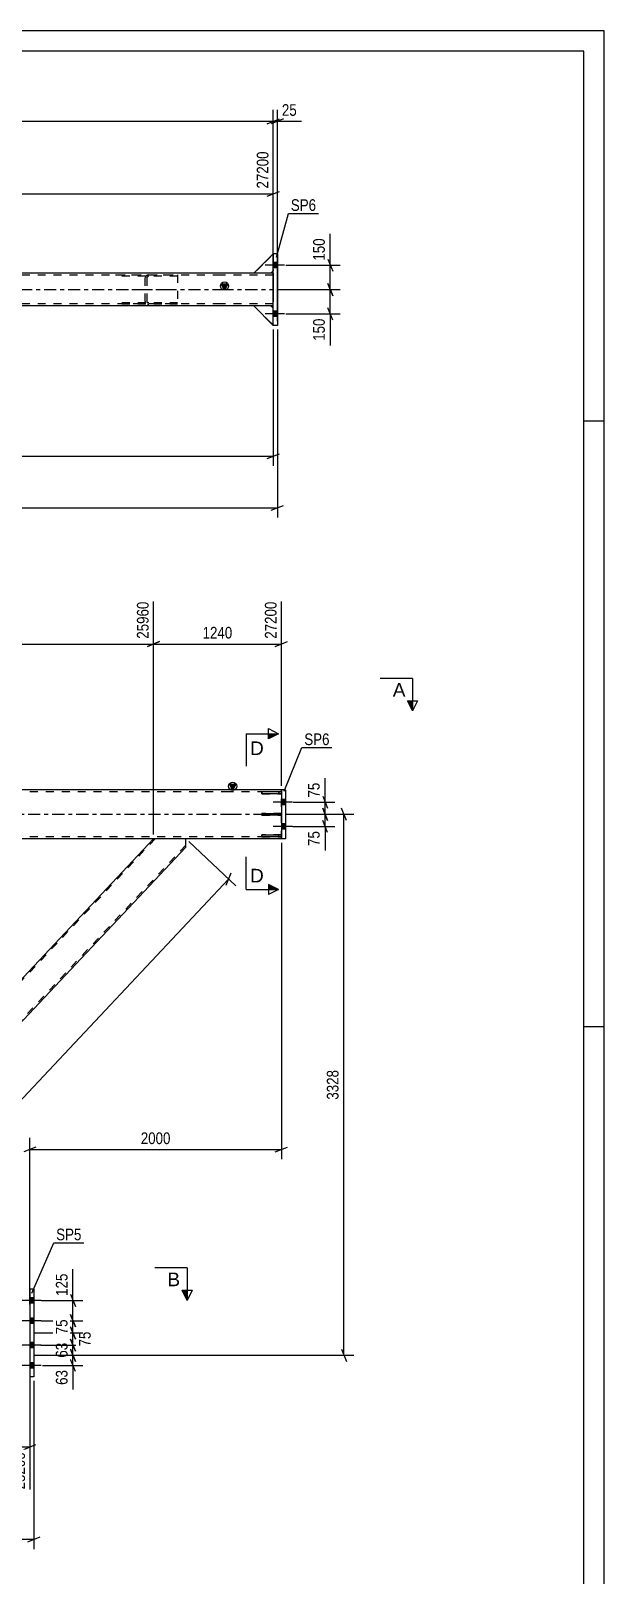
# Model space of a CAD drawing. Header units: millimetres. Extents: x 0 to 1189, y 0 to 841.
# Drawn here: x 1047.9 to 1189, y 461.1 to 841 of the extents above; entities that cross this region are included whole.
import ezdxf

# ---------------------------------------------------------------- set-up
doc = ezdxf.new("R2010")
doc.units = ezdxf.units.MM
doc.linetypes.add('DXK_LINE_DOT2', pattern=[3.9198, 1.9599, -1.9599])
doc.linetypes.add('DXK_LINE_DOT3', pattern=[5.9187, 2.979, -0.9799, 0.9799, -0.9799])
doc.styles.add('Arial', font='ARIAL.TTF', dxfattribs={"height": 0.2})
doc.styles.add('Arial Narrow', font='ARIALN.TTF', dxfattribs={"height": 0.2})

# ---------------------------------------------------------------- blocks, each defined once
blk = doc.blocks.new('Unknown-814467843-1163')
at = {"color": 5, "linetype": 'Continuous'}
for p, q in [((1189, 841), (0, 841)), ((1189, 0), (1189, 841)), ((1184, 836), (5, 836)), ((1184, 5), (1184, 836)), ((1189, 745), (1184, 745)), ((1189, 596), (1184, 596))]:
    blk.add_line(p, q, dxfattribs=at)
blk = doc.blocks.new('Part-814467843-5119 - 4692')
at = {"color": 2, "linetype": 'Continuous'}
for p, q in [((1104.79, 648.49), (1109.59, 648.49)), ((1104.79, 648.01), (1104.79, 648.49)), ((1109.59, 648.01), (1104.79, 648.01)), ((1109.59, 648.49), (1109.59, 648.01))]:
    blk.add_line(p, q, dxfattribs=at)
at = {"color": 7, "linetype": 'DXK_LINE_DOT2'}
blk.add_line((1108.99, 648.01), (1108.99, 648.49), dxfattribs=at)
blk = doc.blocks.new('Part-814467843-5057 - 4692')
at = {"color": 2, "linetype": 'Continuous'}
for p, q in [((1048.69, 531.45), (1047.69, 531.45)), ((1047.69, 531.45), (1047.69, 509.85)), ((1048.69, 531.45), (1048.69, 509.85)), ((1048.69, 509.85), (1047.69, 509.85))]:
    blk.add_line(p, q, dxfattribs=at)
blk = doc.blocks.new('Part-814467843-4833 - 4692')
at = {"color": 7, "linetype": 'DXK_LINE_DOT2'}
for p, q in [((1078.54, 642.25), (971.33, 528.24)), ((1078.1, 642.25), (1078.12, 642.25)), ((1078.12, 642.25), (1078.1, 642.25)), ((1086.05, 640.65), (978.83, 526.65)), ((1028.69, 589.7), (1023.74, 584.45)), ((979.27, 526.65), (979.25, 526.65)), ((979.27, 526.65), (979.25, 526.65))]:
    blk.add_line(p, q, dxfattribs=at)
at = {"color": 2, "linetype": 'Continuous'}
for p, q in [((1078.1, 642.25), (1028.69, 589.7)), ((1086.05, 642.25), (1078.12, 642.25)), ((1086.05, 640.18), (1086.05, 642.25)), ((1086.05, 640.18), (979.27, 526.65)), ((971.33, 528.71), (1023.74, 584.45)), ((971.33, 526.65), (971.33, 528.71)), ((978.39, 526.65), (971.33, 526.65)), ((979.25, 526.65), (978.39, 526.65))]:
    blk.add_line(p, q, dxfattribs=at)
blk = doc.blocks.new('Bolt-814467843-4951 - 4692')
at = {"linetype": 'Continuous'}
for points in [[(1109.59, 651.91), (1109.59, 650.59), (1110.59, 650.59), (1110.59, 651.91)], [(1109.59, 651.91), (1109.59, 650.59), (1110.59, 650.59), (1110.59, 651.91)], [(1109.59, 645.91), (1109.59, 644.59), (1110.59, 644.59), (1110.59, 645.91)], [(1109.59, 645.91), (1109.59, 644.59), (1110.59, 644.59), (1110.59, 645.91)]]:
    blk.add_hatch(color=1, dxfattribs=at).paths.add_polyline_path(points)
at = {"color": 1, "linetype": 'Continuous'}
for p, q in [((1112.35, 651.25), (1107.59, 651.25)), ((1112.35, 651.25), (1107.59, 651.25)), ((1110.59, 651.91), (1109.59, 651.91)), ((1110.59, 651.91), (1109.59, 651.91)), ((1110.59, 650.59), (1109.59, 650.59)), ((1110.59, 650.59), (1109.59, 650.59)), ((1110.59, 645.91), (1109.59, 645.91)), ((1110.59, 645.91), (1109.59, 645.91)), ((1112.35, 645.25), (1107.59, 645.25)), ((1112.35, 645.25), (1107.59, 645.25)), ((1110.59, 644.59), (1109.59, 644.59)), ((1110.59, 644.59), (1109.59, 644.59))]:
    blk.add_line(p, q, dxfattribs=at)
blk = doc.blocks.new('Bolt-814467843-4952 - 4692')
at = {"linetype": 'Continuous'}
for points in [[(1047.69, 529.31), (1047.69, 527.99), (1048.69, 527.99), (1048.69, 529.31)], [(1047.69, 529.31), (1047.69, 527.99), (1048.69, 527.99), (1048.69, 529.31)], [(1047.69, 529.31), (1047.69, 527.99), (1048.69, 527.99), (1048.69, 529.31)], [(1047.69, 524.31), (1047.69, 522.99), (1048.69, 522.99), (1048.69, 524.31)], [(1047.69, 524.31), (1047.69, 522.99), (1048.69, 522.99), (1048.69, 524.31)], [(1047.69, 518.31), (1047.69, 516.99), (1048.69, 516.99), (1048.69, 518.31)], [(1047.69, 518.31), (1047.69, 516.99), (1048.69, 516.99), (1048.69, 518.31)], [(1047.69, 513.31), (1047.69, 511.99), (1048.69, 511.99), (1048.69, 513.31)], [(1047.69, 513.31), (1047.69, 511.99), (1048.69, 511.99), (1048.69, 513.31)], [(1047.69, 513.31), (1047.69, 511.99), (1048.69, 511.99), (1048.69, 513.31)]]:
    blk.add_hatch(color=1, dxfattribs=at).paths.add_polyline_path(points)
at = {"color": 1, "linetype": 'Continuous'}
for p, q in [((1050.45, 528.65), (1045.69, 528.65)), ((1050.45, 528.65), (1045.69, 528.65)), ((1050.45, 528.65), (1045.69, 528.65)), ((1048.69, 529.31), (1047.69, 529.31)), ((1048.69, 529.31), (1047.69, 529.31)), ((1048.69, 529.31), (1047.69, 529.31)), ((1048.69, 527.99), (1047.69, 527.99)), ((1048.69, 527.99), (1047.69, 527.99)), ((1048.69, 527.99), (1047.69, 527.99)), ((1050.45, 523.65), (1045.69, 523.65)), ((1050.45, 523.65), (1045.69, 523.65)), ((1048.69, 524.31), (1047.69, 524.31)), ((1048.69, 524.31), (1047.69, 524.31)), ((1048.69, 522.99), (1047.69, 522.99)), ((1048.69, 522.99), (1047.69, 522.99)), ((1050.45, 517.65), (1045.69, 517.65)), ((1050.45, 517.65), (1045.69, 517.65)), ((1048.69, 518.31), (1047.69, 518.31)), ((1048.69, 518.31), (1047.69, 518.31)), ((1048.69, 516.99), (1047.69, 516.99)), ((1048.69, 516.99), (1047.69, 516.99)), ((1048.69, 513.31), (1047.69, 513.31)), ((1048.69, 513.31), (1047.69, 513.31)), ((1048.69, 513.31), (1047.69, 513.31)), ((1050.45, 512.65), (1045.69, 512.65)), ((1050.45, 512.65), (1045.69, 512.65)), ((1050.45, 512.65), (1045.69, 512.65)), ((1048.69, 511.99), (1047.69, 511.99)), ((1048.69, 511.99), (1047.69, 511.99)), ((1048.69, 511.99), (1047.69, 511.99))]:
    blk.add_line(p, q, dxfattribs=at)
blk = doc.blocks.new('Part-814467843-4957 - 4692')
at = {"linetype": 'Continuous'}
blk.add_hatch(color=2, dxfattribs=at).paths.add_polyline_path([(1097.59, 654.25), (1096.79, 655.65), (1098.39, 655.65)])
at = {"color": 7, "linetype": 'DXK_LINE_DOT2'}
for p, q in [((1096.69, 653.77), (118.04, 653.77)), ((1109.59, 653.77), (1096.79, 653.77)), ((1109.59, 642.25), (1109.59, 654.25)), ((1096.69, 642.73), (118.04, 642.73)), ((1096.69, 642.25), (131.08, 642.25)), ((1086.05, 642.25), (1078.12, 642.25)), ((1109.59, 642.73), (1096.79, 642.73)), ((1109.59, 642.25), (1096.79, 642.25))]:
    blk.add_line(p, q, dxfattribs=at)
at = {"color": 2, "linetype": 'Continuous'}
for p, q in [((1096.69, 654.25), (970.69, 654.25)), ((1097.59, 654.25), (1096.79, 655.65)), ((1096.79, 655.65), (1098.39, 655.65)), ((1109.59, 654.25), (1096.79, 654.25)), ((1098.39, 655.65), (1097.59, 654.25)), ((1078.12, 642.25), (979.25, 642.25)), ((1096.69, 642.25), (1086.05, 642.25)), ((1109.59, 642.25), (1096.79, 642.25))]:
    blk.add_line(p, q, dxfattribs=at)
at = {"color": 7, "linetype": 'DXK_LINE_DOT3'}
for p, q in [((118.04, 648.25), (1096.69, 648.25)), ((1096.79, 648.25), (1109.59, 648.25))]:
    blk.add_line(p, q, dxfattribs=at)
at = {"color": 2, "linetype": 'Continuous'}
blk.add_circle((1097.59, 655.15), 1, dxfattribs=at)
blk = doc.blocks.new('Part-814467843-5121 - 4692')
at = {"color": 2, "linetype": 'Continuous'}
for p, q in [((1104.79, 643.23), (1109.59, 643.23)), ((1104.79, 642.75), (1104.79, 643.23)), ((1109.59, 642.75), (1104.79, 642.75)), ((1109.59, 643.23), (1109.59, 642.75))]:
    blk.add_line(p, q, dxfattribs=at)
at = {"color": 7, "linetype": 'DXK_LINE_DOT2'}
blk.add_line((1108.99, 642.75), (1108.99, 643.23), dxfattribs=at)
blk = doc.blocks.new('Part-814467843-5123 - 4692')
at = {"color": 7, "linetype": 'DXK_LINE_DOT2'}
for p, q in [((1109.59, 653.75), (1104.79, 653.75)), ((1104.79, 653.75), (1104.79, 653.27)), ((1108.99, 653.75), (1108.99, 653.27)), ((1109.59, 653.27), (1109.59, 653.75)), ((1104.79, 653.27), (1109.59, 653.27))]:
    blk.add_line(p, q, dxfattribs=at)
blk = doc.blocks.new('Part-814467843-5112 - 4692')
at = {"color": 2, "linetype": 'Continuous'}
for p, q in [((1110.59, 654.25), (1109.59, 654.25)), ((1109.59, 654.25), (1109.59, 642.25)), ((1110.59, 654.25), (1110.59, 642.25)), ((1110.59, 642.25), (1109.59, 642.25))]:
    blk.add_line(p, q, dxfattribs=at)
blk = doc.blocks.new('Part-814467843-5120 - 4692')
at = {"color": 2, "linetype": 'Continuous'}
for p, q in [((1109.59, 653.75), (1104.79, 653.75)), ((1104.79, 653.27), (1104.79, 653.75)), ((1109.59, 653.75), (1109.59, 653.27)), ((1109.59, 653.27), (1104.79, 653.27))]:
    blk.add_line(p, q, dxfattribs=at)
at = {"color": 7, "linetype": 'DXK_LINE_DOT2'}
blk.add_line((1108.99, 653.27), (1108.99, 653.75), dxfattribs=at)
blk = doc.blocks.new('Part-814467843-5122 - 4692')
at = {"color": 7, "linetype": 'DXK_LINE_DOT2'}
for p, q in [((1109.59, 648.49), (1104.79, 648.49)), ((1104.79, 648.49), (1104.79, 648.01)), ((1104.79, 648.01), (1109.59, 648.01)), ((1108.99, 648.01), (1108.99, 648.49)), ((1109.59, 648.01), (1109.59, 648.49))]:
    blk.add_line(p, q, dxfattribs=at)
blk = doc.blocks.new('Part-814467843-5124 - 4692')
at = {"color": 7, "linetype": 'DXK_LINE_DOT2'}
for p, q in [((1109.59, 643.23), (1104.79, 643.23)), ((1104.79, 643.23), (1104.79, 642.75)), ((1104.79, 642.75), (1109.59, 642.75)), ((1108.99, 642.75), (1108.99, 643.23)), ((1109.59, 642.75), (1109.59, 643.23))]:
    blk.add_line(p, q, dxfattribs=at)
blk = doc.blocks.new('Part-814467843-4297 - 4141')
at = {"color": 7, "linetype": 'DXK_LINE_DOT2'}
for p, q in [((1068.74, 780.95), (1084.05, 780.95)), ((1084.05, 780.63), (1068.74, 780.63)), ((1076.12, 780.39), (1076.1, 780.31)), ((1076.1, 774.39), (1076.1, 780.31)), ((1076.17, 780.55), (1076.12, 780.39)), ((1076.54, 780.31), (1076.56, 780.39)), ((1076.54, 774.39), (1076.54, 780.31)), ((1076.56, 780.39), (1076.57, 780.43)), ((1076.98, 780.95), (1076.64, 780.9)), ((1076.81, 780.6), (1076.98, 780.63)), ((1084.05, 780.95), (1084.05, 773.75)), ((1084.05, 774.07), (1068.74, 774.07)), ((1084.05, 773.75), (1068.74, 773.75)), ((1076.1, 774.39), (1076.17, 774.14)), ((1076.57, 774.26), (1076.54, 774.39)), ((1076.64, 773.8), (1076.98, 773.75)), ((1076.98, 774.07), (1076.81, 774.09))]:
    blk.add_line(p, q, dxfattribs=at)
at = {"color": 7, "linetype": 'DXK_LINE_DOT3'}
blk.add_line((1072.8, 777.35), (1081.04, 777.35), dxfattribs=at)
at = {"color": 7, "linetype": 'DXK_LINE_DOT2'}
for centre, radius, start, end in [((1076.84, 780.12), 0.802, 104.5547, 147.5896), ((1076.91, 780.21), 0.401, 104.5547, 147.5896), ((1076.91, 774.48), 0.401, 212.4104, 255.4453)]:
    blk.add_arc(centre, radius, start, end, dxfattribs=at)
blk = doc.blocks.new('Part-814467843-4169 - 4141')
at = {"color": 7, "linetype": 'DXK_LINE_DOT2'}
for p, q in [((1106.99, 773.35), (1102.79, 773.35)), ((1102.79, 773.35), (1107.59, 768.55)), ((1107.59, 772.75), (1106.99, 773.35)), ((1107.59, 768.55), (1107.59, 772.75))]:
    blk.add_line(p, q, dxfattribs=at)
at = {"color": 7, "linetype": 'DXK_LINE_DOT3'}
for p, q in [((1107.59, 773.35), (1102.79, 773.35)), ((1102.79, 773.35), (1107.59, 768.55))]:
    blk.add_line(p, q, dxfattribs=at)
blk = doc.blocks.new('Part-814467843-4172 - 4141')
at = {"color": 2, "linetype": 'Continuous'}
for p, q in [((1106.99, 773.35), (1102.79, 773.35)), ((1102.79, 773.35), (1107.59, 768.55)), ((1107.59, 772.75), (1106.99, 773.35))]:
    blk.add_line(p, q, dxfattribs=at)
at = {"color": 7, "linetype": 'DXK_LINE_DOT3'}
for p, q in [((1107.59, 773.35), (1102.79, 773.35)), ((1102.79, 773.35), (1107.59, 768.55))]:
    blk.add_line(p, q, dxfattribs=at)
at = {"color": 7, "linetype": 'DXK_LINE_DOT2'}
blk.add_line((1107.59, 768.55), (1107.59, 772.75), dxfattribs=at)
blk = doc.blocks.new('Part-814467843-4175 - 4141')
at = {"color": 7, "linetype": 'DXK_LINE_DOT2'}
for p, q in [((1106.99, 773.35), (1102.79, 773.35)), ((1102.79, 773.35), (1107.59, 768.55)), ((1107.59, 772.75), (1106.99, 773.35)), ((1107.59, 768.55), (1107.59, 772.75))]:
    blk.add_line(p, q, dxfattribs=at)
at = {"color": 7, "linetype": 'DXK_LINE_DOT3'}
for p, q in [((1107.59, 773.35), (1102.79, 773.35)), ((1102.79, 773.35), (1107.59, 768.55))]:
    blk.add_line(p, q, dxfattribs=at)
blk = doc.blocks.new('Part-814467843-4178 - 4141')
at = {"color": 7, "linetype": 'DXK_LINE_DOT2'}
for p, q in [((1102.79, 781.35), (1107.59, 786.15)), ((1107.59, 786.15), (1107.59, 781.95)), ((1106.99, 781.35), (1102.79, 781.35)), ((1107.59, 781.95), (1106.99, 781.35))]:
    blk.add_line(p, q, dxfattribs=at)
at = {"color": 7, "linetype": 'DXK_LINE_DOT3'}
for p, q in [((1102.79, 781.35), (1107.59, 786.15)), ((1107.59, 781.35), (1102.79, 781.35))]:
    blk.add_line(p, q, dxfattribs=at)
blk = doc.blocks.new('Part-814467843-4181 - 4141')
at = {"color": 2, "linetype": 'Continuous'}
for p, q in [((1102.79, 781.35), (1107.59, 786.15)), ((1106.99, 781.35), (1102.79, 781.35)), ((1107.59, 781.95), (1106.99, 781.35))]:
    blk.add_line(p, q, dxfattribs=at)
at = {"color": 7, "linetype": 'DXK_LINE_DOT3'}
for p, q in [((1102.79, 781.35), (1107.59, 786.15)), ((1107.59, 781.35), (1102.79, 781.35))]:
    blk.add_line(p, q, dxfattribs=at)
at = {"color": 7, "linetype": 'DXK_LINE_DOT2'}
blk.add_line((1107.59, 781.95), (1107.59, 786.15), dxfattribs=at)
blk = doc.blocks.new('Bolt-814467843-4258 - 4141')
at = {"linetype": 'Continuous'}
for points in [[(1107.59, 784.01), (1107.59, 782.69), (1108.59, 782.69), (1108.59, 784.01)], [(1107.59, 784.01), (1107.59, 782.69), (1108.59, 782.69), (1108.59, 784.01)], [(1107.59, 772.01), (1107.59, 770.69), (1108.59, 770.69), (1108.59, 772.01)], [(1107.59, 772.01), (1107.59, 770.69), (1108.59, 770.69), (1108.59, 772.01)]]:
    blk.add_hatch(color=1, dxfattribs=at).paths.add_polyline_path(points)
at = {"color": 1, "linetype": 'Continuous'}
for p, q in [((1110.35, 783.35), (1105.59, 783.35)), ((1110.35, 783.35), (1105.59, 783.35)), ((1108.59, 784.01), (1107.59, 784.01)), ((1108.59, 784.01), (1107.59, 784.01)), ((1108.59, 782.69), (1107.59, 782.69)), ((1108.59, 782.69), (1107.59, 782.69)), ((1110.35, 771.35), (1105.59, 771.35)), ((1110.35, 771.35), (1105.59, 771.35)), ((1108.59, 772.01), (1107.59, 772.01)), ((1108.59, 772.01), (1107.59, 772.01)), ((1108.59, 770.69), (1107.59, 770.69)), ((1108.59, 770.69), (1107.59, 770.69))]:
    blk.add_line(p, q, dxfattribs=at)
blk = doc.blocks.new('Part-814467843-4194 - 4141')
at = {"color": 7, "linetype": 'DXK_LINE_DOT2'}
for p, q in [((1102.79, 781.35), (1107.59, 786.15)), ((1107.59, 786.15), (1107.59, 781.95)), ((1106.99, 781.35), (1102.79, 781.35)), ((1107.59, 781.95), (1106.99, 781.35))]:
    blk.add_line(p, q, dxfattribs=at)
at = {"color": 7, "linetype": 'DXK_LINE_DOT3'}
for p, q in [((1102.79, 781.35), (1107.59, 786.15)), ((1107.59, 781.35), (1102.79, 781.35))]:
    blk.add_line(p, q, dxfattribs=at)
blk = doc.blocks.new('Part-814467843-4294 - 4141')
at = {"color": 2, "linetype": 'Continuous'}
for p, q in [((1107.59, 768.55), (1107.59, 786.15)), ((1108.59, 786.15), (1107.59, 786.15)), ((1108.59, 786.15), (1108.59, 768.55)), ((1108.59, 768.55), (1107.59, 768.55))]:
    blk.add_line(p, q, dxfattribs=at)
at = {"color": 7, "linetype": 'DXK_LINE_DOT3'}
blk.add_line((1108.09, 777.35), (1108.09, 777.35), dxfattribs=at)
blk = doc.blocks.new('Part-814467843-4340 - 4141')
at = {"linetype": 'Continuous'}
blk.add_hatch(color=2, dxfattribs=at).paths.add_polyline_path([(1095.59, 777.35), (1094.79, 778.75), (1096.39, 778.75)])
at = {"color": 7, "linetype": 'DXK_LINE_DOT2'}
for p, q in [((1094.69, 780.87), (116.04, 780.87)), ((1107.59, 780.87), (1094.79, 780.87)), ((1106.99, 781.35), (1102.79, 781.35)), ((1107.59, 781.35), (1107.59, 780.39)), ((1107.59, 781.35), (1107.59, 781.07)), ((1094.69, 773.83), (116.04, 773.83)), ((1107.59, 773.83), (1094.79, 773.83)), ((1106.99, 773.35), (1102.79, 773.35)), ((1107.59, 773.35), (1107.59, 774.31))]:
    blk.add_line(p, q, dxfattribs=at)
at = {"color": 2, "linetype": 'Continuous'}
for p, q in [((1094.69, 781.35), (968.69, 781.35)), ((1102.79, 781.35), (1094.79, 781.35)), ((1107.59, 781.35), (1106.99, 781.35)), ((1107.59, 780.39), (1107.59, 774.31)), ((1095.59, 777.35), (1094.79, 778.75)), ((1094.79, 778.75), (1096.39, 778.75)), ((1096.39, 778.75), (1095.59, 777.35)), ((1094.69, 773.35), (968.69, 773.35)), ((1102.79, 773.35), (1094.79, 773.35)), ((1107.59, 773.35), (1106.99, 773.35))]:
    blk.add_line(p, q, dxfattribs=at)
at = {"color": 7, "linetype": 'DXK_LINE_DOT3'}
for p, q in [((116.04, 777.35), (1094.69, 777.35)), ((1094.79, 777.35), (1107.59, 777.35))]:
    blk.add_line(p, q, dxfattribs=at)
at = {"color": 2, "linetype": 'Continuous'}
blk.add_circle((1095.59, 778.25), 1, dxfattribs=at)
blk = doc.blocks.new('StraightDimension-814467843-5469 - 4692')
at = {"color": 7, "linetype": 'Continuous'}
for p, q in [((1112.47, 651.25), (1122.74, 651.25)), ((1119.74, 652.75), (1120.94, 649.75)), ((1120.94, 646.75), (1119.74, 649.75)), ((1120.34, 648.25), (1120.34, 651.25)), ((1110.59, 648.25), (1122.74, 648.25))]:
    blk.add_line(p, q, dxfattribs=at)
at = {"color": 0}
blk.add_wipeout([(1119.59, 656.63), (1115.39, 656.63), (1115.39, 651.77), (1119.59, 651.77)], dxfattribs=at)
at = {"color": 7, "linetype": 'Continuous'}
blk.add_line((1120.34, 651.25), (1120.34, 657.15), dxfattribs=at)
blk.add_line((1120.34, 651.25), (1120.34, 657.15), dxfattribs=at)
at = {"color": 3, "style": 'Arial Narrow'}
blk.add_text('75', height=2.863, rotation=90.0002, dxfattribs=at).set_placement((1118.99, 652.37))
blk = doc.blocks.new('StraightDimension-814467843-5250 - 4692')
at = {"color": 7, "linetype": 'Continuous'}
for p, q in [((1109.59, 641.25), (1109.59, 563.37)), ((1049.19, 566.37), (1046.19, 565.17)), ((1047.69, 527.65), (1047.69, 568.62)), ((1108.09, 565.17), (1111.09, 566.37)), ((1047.69, 565.77), (1109.59, 565.77))]:
    blk.add_line(p, q, dxfattribs=at)
at = {"color": 0}
blk.add_wipeout([(1082.89, 566.52), (1082.89, 570.72), (1074.38, 570.72), (1074.38, 566.52)], dxfattribs=at)
at = {"color": 3, "style": 'Arial Narrow'}
blk.add_text('2000', height=2.863, dxfattribs=at).set_placement((1074.98, 567.12))
blk = doc.blocks.new('StraightDimension-814467843-5911 - 4692')
at = {"color": 7, "linetype": 'Continuous'}
for p, q in [((971.33, 527.71), (971.33, 477.66)), ((1047.69, 513.65), (1047.69, 482.16)), ((972.83, 493.2), (969.83, 492)), ((971.33, 492.6), (1047.69, 492.6)), ((1046.19, 492), (1049.19, 493.2))]:
    blk.add_line(p, q, dxfattribs=at)
at = {"color": 0}
blk.add_wipeout([(1013.76, 493.35), (1013.76, 497.55), (1005.25, 497.55), (1005.25, 493.35)], dxfattribs=at)
at = {"color": 0, "linetype": 'Continuous'}
blk.add_wipeout([(1047.09, 491.9), (1042.89, 491.9), (1042.89, 481.56), (1047.09, 481.56)], dxfattribs=at)
at = {"color": 3, "style": 'Arial Narrow'}
blk.add_text('1909', height=2.863, dxfattribs=at).set_placement((1005.85, 493.95))
at = {"color": 3, "linetype": 'Continuous', "style": 'Arial Narrow'}
blk.add_text('25200', height=2.863, rotation=90.0002, dxfattribs=at).set_placement((1046.49, 482.16))
blk = doc.blocks.new('StraightDimension-814467843-19928 - 4692')
at = {"color": 7, "linetype": 'Continuous'}
for p, q in [((1048.69, 515.15), (1060.7, 515.15)), ((1057.7, 516.65), (1058.9, 513.65)), ((1058.9, 511.15), (1057.7, 514.15)), ((1058.3, 512.65), (1058.3, 515.15)), ((1050.77, 512.65), (1060.7, 512.65))]:
    blk.add_line(p, q, dxfattribs=at)
at = {"color": 0}
blk.add_wipeout([(1057.55, 512.12), (1053.35, 512.12), (1053.35, 507.27), (1057.55, 507.27)], dxfattribs=at)
at = {"color": 7, "linetype": 'Continuous'}
blk.add_line((1058.3, 512.65), (1058.3, 506.74), dxfattribs=at)
blk.add_line((1058.3, 512.65), (1058.3, 506.74), dxfattribs=at)
at = {"color": 3, "style": 'Arial Narrow'}
blk.add_text('63', height=2.863, rotation=90.0002, dxfattribs=at).set_placement((1056.95, 507.87))
blk = doc.blocks.new('StraightDimension-814467843-19927 - 4692')
at = {"color": 7, "linetype": 'Continuous'}
for p, q in [((1050.39, 517.65), (1060.7, 517.65)), ((1057.7, 519.15), (1058.9, 516.15)), ((1058.3, 515.15), (1058.3, 517.65)), ((1048.69, 515.15), (1060.7, 515.15)), ((1058.9, 513.65), (1057.7, 516.65))]:
    blk.add_line(p, q, dxfattribs=at)
at = {"color": 0}
blk.add_wipeout([(1057.55, 518.82), (1053.35, 518.82), (1053.35, 513.97), (1057.55, 513.97)], dxfattribs=at)
at = {"color": 3, "style": 'Arial Narrow'}
blk.add_text('63', height=2.863, rotation=90.0002, dxfattribs=at).set_placement((1056.95, 514.57))
blk = doc.blocks.new('StraightDimension-814467843-6227 - 4692')
at = {"color": 7, "linetype": 'Continuous'}
for p, q in [((971.33, 641.18), (971.33, 700.59)), ((1078.1, 643.25), (1078.1, 700.59)), ((972.83, 690.75), (969.83, 689.55)), ((971.33, 690.15), (1078.1, 690.15)), ((1076.6, 689.55), (1079.6, 690.75))]:
    blk.add_line(p, q, dxfattribs=at)
at = {"color": 0, "linetype": 'Continuous'}
blk.add_wipeout([(1077.5, 701.19), (1073.3, 701.19), (1073.3, 690.85), (1077.5, 690.85)], dxfattribs=at)
at = {"color": 0}
blk.add_wipeout([(1028.97, 690.9), (1028.97, 695.1), (1020.46, 695.1), (1020.46, 690.9)], dxfattribs=at)
at = {"color": 3, "linetype": 'Continuous', "style": 'Arial Narrow'}
blk.add_text('25960', height=2.863, rotation=90.0002, dxfattribs=at).set_placement((1076.9, 691.45))
at = {"color": 3, "style": 'Arial Narrow'}
blk.add_text('2669', height=2.863, dxfattribs=at).set_placement((1021.06, 691.5))
blk = doc.blocks.new('StraightDimension-814467843-5176 - 4692')
at = {"color": 7, "linetype": 'Continuous'}
for p, q in [((1125.58, 646.75), (1124.38, 649.75)), ((1110.59, 648.25), (1127.38, 648.25)), ((1124.98, 515.15), (1124.98, 648.25)), ((1048.69, 515.15), (1127.38, 515.15)), ((1124.38, 516.65), (1125.58, 513.65))]:
    blk.add_line(p, q, dxfattribs=at)
at = {"color": 0}
blk.add_wipeout([(1124.23, 585.95), (1120.03, 585.95), (1120.03, 577.44), (1124.23, 577.44)], dxfattribs=at)
at = {"color": 3, "style": 'Arial Narrow'}
blk.add_text('3328', height=2.863, rotation=90.0002, dxfattribs=at).set_placement((1123.63, 578.04))
blk = doc.blocks.new('StraightDimension-814467843-5221 - 4692')
at = {"color": 7, "linetype": 'Continuous'}
for p, q in [((1086.77, 641.56), (1098.35, 630.67)), ((988.8, 517.69), (1096.6, 632.32)), ((1096.01, 630.81), (1097.19, 633.82)), ((980, 525.96), (990.55, 516.04)), ((989.39, 519.19), (988.21, 516.18))]:
    blk.add_line(p, q, dxfattribs=at)
at = {"color": 0}
blk.add_wipeout([(1045.07, 578.62), (1042.01, 581.49), (1036.18, 575.29), (1039.24, 572.42)], dxfattribs=at)
at = {"color": 3, "style": 'Arial Narrow'}
blk.add_text('3934', height=2.863, rotation=46.7591, dxfattribs=at).set_placement((1039.21, 573.26))
blk = doc.blocks.new('StraightDimension-814467843-19926 - 4692')
at = {"color": 7, "linetype": 'Continuous'}
for p, q in [((1048.69, 520.65), (1061.15, 520.65)), ((1057.7, 522.15), (1058.9, 519.15)), ((1058.3, 517.65), (1058.3, 520.65)), ((1050.39, 517.65), (1061.15, 517.65)), ((1058.9, 516.15), (1057.7, 519.15))]:
    blk.add_line(p, q, dxfattribs=at)
at = {"color": 0}
blk.add_wipeout([(1063.25, 521.57), (1059.05, 521.57), (1059.05, 516.72), (1063.25, 516.72)], dxfattribs=at)
at = {"color": 3, "style": 'Arial Narrow'}
blk.add_text('75', height=2.863, rotation=90.0002, dxfattribs=at).set_placement((1062.65, 517.32))
blk = doc.blocks.new('StraightDimension-814467843-5478 - 4692')
at = {"color": 7, "linetype": 'Continuous'}
for p, q in [((1119.74, 649.75), (1120.94, 646.75)), ((1110.59, 648.25), (1122.74, 648.25)), ((1120.94, 643.75), (1119.74, 646.75)), ((1120.34, 645.25), (1120.34, 648.25)), ((1112.4, 645.25), (1122.74, 645.25))]:
    blk.add_line(p, q, dxfattribs=at)
at = {"color": 0}
blk.add_wipeout([(1119.59, 644.72), (1115.39, 644.72), (1115.39, 639.87), (1119.59, 639.87)], dxfattribs=at)
at = {"color": 7, "linetype": 'Continuous'}
blk.add_line((1120.34, 645.25), (1120.34, 639.34), dxfattribs=at)
blk.add_line((1120.34, 645.25), (1120.34, 639.34), dxfattribs=at)
at = {"color": 3, "style": 'Arial Narrow'}
blk.add_text('75', height=2.863, rotation=90.0002, dxfattribs=at).set_placement((1118.99, 640.47))
blk = doc.blocks.new('StraightDimension-814467843-5900 - 4692')
at = {"color": 7, "linetype": 'Continuous'}
for p, q in [((1048.69, 508.85), (1048.69, 467.48)), ((104.14, 469.88), (1048.69, 469.88)), ((1047.19, 469.28), (1050.19, 470.48))]:
    blk.add_line(p, q, dxfattribs=at)
blk = doc.blocks.new('StraightDimension-814467843-6218 - 4692')
at = {"color": 7, "linetype": 'Continuous'}
for p, q in [((1078.1, 643.25), (1078.1, 700.59)), ((1109.59, 655.25), (1109.59, 700.59)), ((1079.6, 690.75), (1076.6, 689.55)), ((1078.1, 690.15), (1109.59, 690.15)), ((1108.09, 689.55), (1111.09, 690.75))]:
    blk.add_line(p, q, dxfattribs=at)
at = {"color": 0, "linetype": 'Continuous'}
blk.add_wipeout([(1108.99, 701.19), (1104.79, 701.19), (1104.79, 690.85), (1108.99, 690.85)], dxfattribs=at)
at = {"color": 0}
blk.add_wipeout([(1098.1, 690.9), (1098.1, 695.1), (1089.59, 695.1), (1089.59, 690.9)], dxfattribs=at)
at = {"color": 3, "linetype": 'Continuous', "style": 'Arial Narrow'}
blk.add_text('27200', height=2.863, rotation=90.0002, dxfattribs=at).set_placement((1108.39, 691.45))
at = {"color": 3, "style": 'Arial Narrow'}
blk.add_text('1240', height=2.863, dxfattribs=at).set_placement((1090.19, 691.5))
blk = doc.blocks.new('StraightDimension-814467843-19924 - 4692')
at = {"color": 7, "linetype": 'Continuous'}
for p, q in [((1050.58, 528.65), (1060.7, 528.65)), ((1057.7, 530.15), (1058.9, 527.15)), ((1058.3, 523.65), (1058.3, 528.65)), ((1058.9, 522.15), (1057.7, 525.15)), ((1050.58, 523.65), (1060.7, 523.65))]:
    blk.add_line(p, q, dxfattribs=at)
at = {"color": 0}
blk.add_wipeout([(1057.55, 535.86), (1053.35, 535.86), (1053.35, 529.17), (1057.55, 529.17)], dxfattribs=at)
at = {"color": 7, "linetype": 'Continuous'}
blk.add_line((1058.3, 528.65), (1058.3, 536.38), dxfattribs=at)
blk.add_line((1058.3, 528.65), (1058.3, 536.38), dxfattribs=at)
at = {"color": 3, "style": 'Arial Narrow'}
blk.add_text('125', height=2.863, rotation=90.0002, dxfattribs=at).set_placement((1056.95, 529.77))
blk = doc.blocks.new('StraightDimension-814467843-19925 - 4692')
at = {"color": 7, "linetype": 'Continuous'}
for p, q in [((1057.7, 525.15), (1058.9, 522.15)), ((1048.69, 520.65), (1060.7, 520.65)), ((1050.58, 523.65), (1060.7, 523.65)), ((1058.9, 519.15), (1057.7, 522.15)), ((1058.3, 520.65), (1058.3, 523.65))]:
    blk.add_line(p, q, dxfattribs=at)
at = {"color": 0}
blk.add_wipeout([(1057.55, 524.57), (1053.35, 524.57), (1053.35, 519.72), (1057.55, 519.72)], dxfattribs=at)
at = {"color": 3, "style": 'Arial Narrow'}
blk.add_text('75', height=2.863, rotation=90.0002, dxfattribs=at).set_placement((1056.95, 520.32))
blk = doc.blocks.new('StraightDimension-814467843-4427 - 4141')
at = {"color": 7, "linetype": 'Continuous'}
for p, q in [((1107.59, 767.55), (1107.59, 733.98)), ((964.69, 757.74), (964.69, 733.98)), ((966.19, 736.98), (963.19, 735.78)), ((964.69, 736.38), (1107.59, 736.38)), ((1106.09, 735.78), (1109.09, 736.98))]:
    blk.add_line(p, q, dxfattribs=at)
at = {"color": 0}
blk.add_wipeout([(1040.4, 737.13), (1040.4, 741.33), (1031.88, 741.33), (1031.88, 737.13)], dxfattribs=at)
at = {"color": 3, "style": 'Arial Narrow'}
blk.add_text('4025', height=2.863, dxfattribs=at).set_placement((1032.48, 737.73))
blk = doc.blocks.new('StraightDimension-814467843-4476 - 4141')
at = {"color": 7, "linetype": 'Continuous'}
for p, q in [((964.69, 785.18), (964.69, 811.36)), ((1107.59, 787.15), (1107.59, 811.36)), ((966.19, 801.51), (963.19, 800.31)), ((964.69, 800.91), (1107.59, 800.91)), ((1106.09, 800.31), (1109.09, 801.51))]:
    blk.add_line(p, q, dxfattribs=at)
at = {"color": 0, "linetype": 'Continuous'}
blk.add_wipeout([(1106.99, 811.96), (1102.79, 811.96), (1102.79, 801.61), (1106.99, 801.61)], dxfattribs=at)
at = {"color": 0}
blk.add_wipeout([(1040.4, 801.66), (1040.4, 805.86), (1031.88, 805.86), (1031.88, 801.66)], dxfattribs=at)
at = {"color": 3, "linetype": 'Continuous', "style": 'Arial Narrow'}
blk.add_text('27200', height=2.863, rotation=90.0002, dxfattribs=at).set_placement((1106.39, 802.21))
at = {"color": 3, "style": 'Arial Narrow'}
blk.add_text('4025', height=2.863, dxfattribs=at).set_placement((1032.48, 802.26))
blk = doc.blocks.new('StraightDimension-814467843-4526 - 4141')
at = {"color": 7, "linetype": 'Continuous'}
for p, q in [((1107.59, 769.55), (1107.59, 821.6)), ((1108.59, 769.55), (1108.59, 821.6)), ((1106.09, 818.15), (1109.09, 819.35)), ((1110.09, 819.35), (1107.09, 818.15)), ((1107.59, 818.75), (1108.59, 818.75))]:
    blk.add_line(p, q, dxfattribs=at)
at = {"color": 0}
blk.add_wipeout([(1113.97, 819.5), (1113.97, 823.7), (1109.11, 823.7), (1109.11, 819.5)], dxfattribs=at)
at = {"color": 7, "linetype": 'Continuous'}
blk.add_line((1108.59, 818.75), (1114.49, 818.75), dxfattribs=at)
blk.add_line((1108.59, 818.75), (1114.49, 818.75), dxfattribs=at)
at = {"color": 3, "style": 'Arial Narrow'}
blk.add_text('25', height=2.863, dxfattribs=at).set_placement((1109.71, 820.1))
blk = doc.blocks.new('StraightDimension-814467843-4550 - 4141')
at = {"color": 7, "linetype": 'Continuous'}
for p, q in [((1107.59, 769.55), (1107.59, 821.6)), ((103.14, 818.75), (1107.59, 818.75)), ((1106.09, 818.15), (1109.09, 819.35))]:
    blk.add_line(p, q, dxfattribs=at)
blk = doc.blocks.new('StraightDimension-814467843-4606 - 4141')
at = {"color": 7, "linetype": 'Continuous'}
for p, q in [((1108.59, 767.55), (1108.59, 721.26)), ((102.14, 723.66), (1108.59, 723.66)), ((1107.09, 723.06), (1110.09, 724.26))]:
    blk.add_line(p, q, dxfattribs=at)
blk = doc.blocks.new('StraightDimension-814467843-4640 - 4141')
at = {"color": 7, "linetype": 'Continuous'}
for p, q in [((1110.68, 783.35), (1124.01, 783.35)), ((1121.01, 784.85), (1122.21, 781.85)), ((1121.61, 777.35), (1121.61, 783.35)), ((1108.59, 777.35), (1124.01, 777.35)), ((1122.21, 775.85), (1121.01, 778.85))]:
    blk.add_line(p, q, dxfattribs=at)
at = {"color": 0}
blk.add_wipeout([(1120.86, 790.56), (1116.66, 790.56), (1116.66, 783.87), (1120.86, 783.87)], dxfattribs=at)
at = {"color": 7, "linetype": 'Continuous'}
blk.add_line((1121.61, 783.35), (1121.61, 791.08), dxfattribs=at)
blk.add_line((1121.61, 783.35), (1121.61, 791.08), dxfattribs=at)
at = {"color": 3, "style": 'Arial Narrow'}
blk.add_text('150', height=2.863, rotation=90.0002, dxfattribs=at).set_placement((1120.26, 784.47))
blk = doc.blocks.new('StraightDimension-814467843-4649 - 4141')
at = {"color": 7, "linetype": 'Continuous'}
for p, q in [((1108.59, 777.35), (1124.01, 777.35)), ((1121.01, 778.85), (1122.21, 775.85)), ((1121.61, 771.35), (1121.61, 777.35)), ((1110.68, 771.35), (1124.01, 771.35)), ((1122.21, 769.85), (1121.01, 772.85))]:
    blk.add_line(p, q, dxfattribs=at)
at = {"color": 0}
blk.add_wipeout([(1120.86, 770.82), (1116.66, 770.82), (1116.66, 764.14), (1120.86, 764.14)], dxfattribs=at)
at = {"color": 7, "linetype": 'Continuous'}
blk.add_line((1121.61, 771.35), (1121.61, 763.61), dxfattribs=at)
blk.add_line((1121.61, 771.35), (1121.61, 763.61), dxfattribs=at)
at = {"color": 3, "style": 'Arial Narrow'}
blk.add_text('150', height=2.863, rotation=90.0002, dxfattribs=at).set_placement((1120.26, 764.74))
blk = doc.blocks.new('Mark-814467843-5053 - 4692')
at = {"color": 0}
blk.add_wipeout([(1060.37, 543.45), (1060.37, 546.45), (1054.16, 546.45), (1054.16, 543.45)], dxfattribs=at)
blk.add_wipeout([(1060.37, 543.45), (1060.37, 546.45), (1054.16, 546.45), (1054.16, 543.45)], dxfattribs=at)
at = {"color": 30, "linetype": 'Continuous'}
for p, q in [((1048.19, 530.45), (1053.56, 542.85)), ((1053.56, 542.85), (1060.97, 542.85))]:
    blk.add_line(p, q, dxfattribs=at)
at = {"color": 3, "style": 'Arial Narrow'}
blk.add_text('SP5', height=2.863, dxfattribs=at).set_placement((1054.16, 543.45))
blk = doc.blocks.new('Mark-814467843-5108 - 4692')
at = {"color": 0}
blk.add_wipeout([(1121.43, 665.28), (1121.43, 668.28), (1115.22, 668.28), (1115.22, 665.28)], dxfattribs=at)
blk.add_wipeout([(1121.43, 665.28), (1121.43, 668.28), (1115.22, 668.28), (1115.22, 665.28)], dxfattribs=at)
at = {"color": 30, "linetype": 'Continuous'}
for p, q in [((1110.3, 653.94), (1114.62, 664.68)), ((1114.62, 664.68), (1122.03, 664.68))]:
    blk.add_line(p, q, dxfattribs=at)
at = {"color": 3, "style": 'Arial Narrow'}
blk.add_text('SP6', height=2.863, dxfattribs=at).set_placement((1115.22, 665.28))
blk = doc.blocks.new('SectionMark-814467843-6535 - 4692')
at = {"color": 0, "linetype": 'Continuous'}
blk.add_wipeout([(1140.11, 677.2), (1140.11, 680.7), (1137, 680.7), (1137, 677.2)], dxfattribs=at)
at = {"linetype": 'Continuous'}
blk.add_hatch(color=6, dxfattribs=at).paths.add_polyline_path([(1140.61, 676.2), (1141.86, 676.2), (1141.86, 673.7)])
at = {"color": 6, "linetype": 'Continuous'}
for p, q in [((1141.86, 681.7), (1133.86, 681.7)), ((1141.86, 681.7), (1141.86, 673.7)), ((1140.61, 676.2), (1143.11, 676.2)), ((1141.86, 673.7), (1140.61, 676.2)), ((1143.11, 676.2), (1141.86, 673.7))]:
    blk.add_line(p, q, dxfattribs=at)
at = {"color": 3, "linetype": 'Continuous', "style": 'Arial'}
blk.add_text('A', height=3.34, dxfattribs=at).set_placement((1137, 677.2))
blk = doc.blocks.new('SectionMark-814467843-6537 - 4692')
at = {"color": 0, "linetype": 'Continuous'}
blk.add_wipeout([(1084.65, 532.15), (1084.65, 535.65), (1081.54, 535.65), (1081.54, 532.15)], dxfattribs=at)
at = {"linetype": 'Continuous'}
blk.add_hatch(color=6, dxfattribs=at).paths.add_polyline_path([(1085.15, 531.15), (1086.4, 531.15), (1086.4, 528.65)])
at = {"color": 6, "linetype": 'Continuous'}
for p, q in [((1086.4, 536.65), (1078.4, 536.65)), ((1086.4, 536.65), (1086.4, 528.65)), ((1085.15, 531.15), (1087.65, 531.15)), ((1086.4, 528.65), (1085.15, 531.15)), ((1087.65, 531.15), (1086.4, 528.65))]:
    blk.add_line(p, q, dxfattribs=at)
at = {"color": 3, "linetype": 'Continuous', "style": 'Arial'}
blk.add_text('B', height=3.34, dxfattribs=at).set_placement((1081.54, 532.15))
blk = doc.blocks.new('SectionMark-814467843-6545 - 4692')
at = {"color": 0, "linetype": 'Continuous'}
for points in [[(1105.25, 662.84), (1105.25, 666.34), (1101.88, 666.34), (1101.88, 662.84)], [(1105.25, 631.5), (1105.25, 635), (1101.88, 635), (1101.88, 631.5)]]:
    blk.add_wipeout(points, dxfattribs=at)
at = {"linetype": 'Continuous'}
for points in [[(1106.38, 666.84), (1106.38, 668.09), (1108.88, 668.09)], [(1106.38, 629.75), (1106.38, 631), (1108.88, 629.75)]]:
    blk.add_hatch(color=6, dxfattribs=at).paths.add_polyline_path(points)
at = {"color": 6, "linetype": 'Continuous'}
for p, q in [((1106.38, 666.84), (1106.38, 669.34)), ((1106.38, 669.34), (1108.88, 668.09)), ((1100.88, 668.09), (1100.88, 660.09)), ((1100.88, 668.09), (1108.88, 668.09)), ((1108.88, 668.09), (1106.38, 666.84)), ((1100.88, 629.75), (1100.88, 637.75)), ((1108.88, 629.75), (1106.38, 631)), ((1106.38, 631), (1106.38, 628.5)), ((1100.88, 629.75), (1108.88, 629.75)), ((1108.88, 629.75), (1106.38, 628.5))]:
    blk.add_line(p, q, dxfattribs=at)
at = {"color": 3, "linetype": 'Continuous', "style": 'Arial'}
for p in [(1101.88, 662.84), (1101.88, 631.5)]:
    blk.add_text('D', height=3.34, dxfattribs=at).set_placement(p)
blk = doc.blocks.new('Mark-814467843-4290 - 4141')
at = {"color": 0}
blk.add_wipeout([(1118.12, 796.71), (1118.12, 799.71), (1111.91, 799.71), (1111.91, 796.71)], dxfattribs=at)
blk.add_wipeout([(1118.12, 796.71), (1118.12, 799.71), (1111.91, 799.71), (1111.91, 796.71)], dxfattribs=at)
at = {"color": 30, "linetype": 'Continuous'}
for p, q in [((1108.35, 785.34), (1111.31, 796.11)), ((1111.31, 796.11), (1118.72, 796.11))]:
    blk.add_line(p, q, dxfattribs=at)
at = {"color": 3, "style": 'Arial Narrow'}
blk.add_text('SP6', height=2.863, dxfattribs=at).set_placement((1111.91, 796.71))

msp = doc.modelspace()

# ---------------------------------------------------------------- block references
for name in ['Unknown-814467843-1163', 'Part-814467843-4178 - 4141', 'Part-814467843-4181 - 4141', 'Part-814467843-4194 - 4141', 'Bolt-814467843-4258 - 4141', 'Part-814467843-4294 - 4141', 'Part-814467843-4340 - 4141', 'Part-814467843-4297 - 4141', 'Part-814467843-4169 - 4141', 'Part-814467843-4172 - 4141', 'Part-814467843-4175 - 4141', 'Part-814467843-4957 - 4692', 'Part-814467843-5123 - 4692', 'Part-814467843-5120 - 4692', 'Part-814467843-5112 - 4692', 'Bolt-814467843-4951 - 4692', 'Part-814467843-5119 - 4692', 'Part-814467843-5122 - 4692', 'Part-814467843-4833 - 4692', 'Part-814467843-5121 - 4692', 'Part-814467843-5124 - 4692', 'Bolt-814467843-4952 - 4692', 'Part-814467843-5057 - 4692']:
    msp.add_blockref(name, (0, 0))

# ---------------------------------------------------------------- next in the draw order: block references
for name in ['StraightDimension-814467843-4476 - 4141', 'StraightDimension-814467843-4427 - 4141', 'StraightDimension-814467843-5469 - 4692', 'StraightDimension-814467843-5250 - 4692']:
    msp.add_blockref(name, (0, 0))

# ---------------------------------------------------------------- next in the draw order: block references
for name in ['StraightDimension-814467843-4526 - 4141', 'StraightDimension-814467843-4606 - 4141', 'StraightDimension-814467843-6227 - 4692', 'StraightDimension-814467843-5911 - 4692']:
    msp.add_blockref(name, (0, 0))

# ---------------------------------------------------------------- next in the draw order: block references
for name in ['StraightDimension-814467843-4550 - 4141', 'StraightDimension-814467843-19928 - 4692']:
    msp.add_blockref(name, (0, 0))

# ---------------------------------------------------------------- next in the draw order: block references
for name in ['StraightDimension-814467843-4640 - 4141', 'StraightDimension-814467843-19927 - 4692', 'StraightDimension-814467843-5900 - 4692']:
    msp.add_blockref(name, (0, 0))

# ---------------------------------------------------------------- next in the draw order: block references
for name in ['Mark-814467843-4290 - 4141', 'StraightDimension-814467843-4649 - 4141', 'StraightDimension-814467843-5176 - 4692']:
    msp.add_blockref(name, (0, 0))

# ---------------------------------------------------------------- next in the draw order: block references
for name in ['StraightDimension-814467843-5478 - 4692', 'StraightDimension-814467843-5221 - 4692']:
    msp.add_blockref(name, (0, 0))

# ---------------------------------------------------------------- next in the draw order: block references
for name in ['StraightDimension-814467843-6218 - 4692', 'StraightDimension-814467843-19926 - 4692']:
    msp.add_blockref(name, (0, 0))

# ---------------------------------------------------------------- next in the draw order: block references
for name in ['SectionMark-814467843-6535 - 4692', 'Mark-814467843-5108 - 4692', 'StraightDimension-814467843-19924 - 4692']:
    msp.add_blockref(name, (0, 0))

# ---------------------------------------------------------------- next in the draw order: block references
for name in ['SectionMark-814467843-6545 - 4692', 'Mark-814467843-5053 - 4692', 'StraightDimension-814467843-19925 - 4692']:
    msp.add_blockref(name, (0, 0))

# ---------------------------------------------------------------- next in the draw order: block references
msp.add_blockref('SectionMark-814467843-6537 - 4692', (0, 0))

doc.saveas('drawing.dxf')
